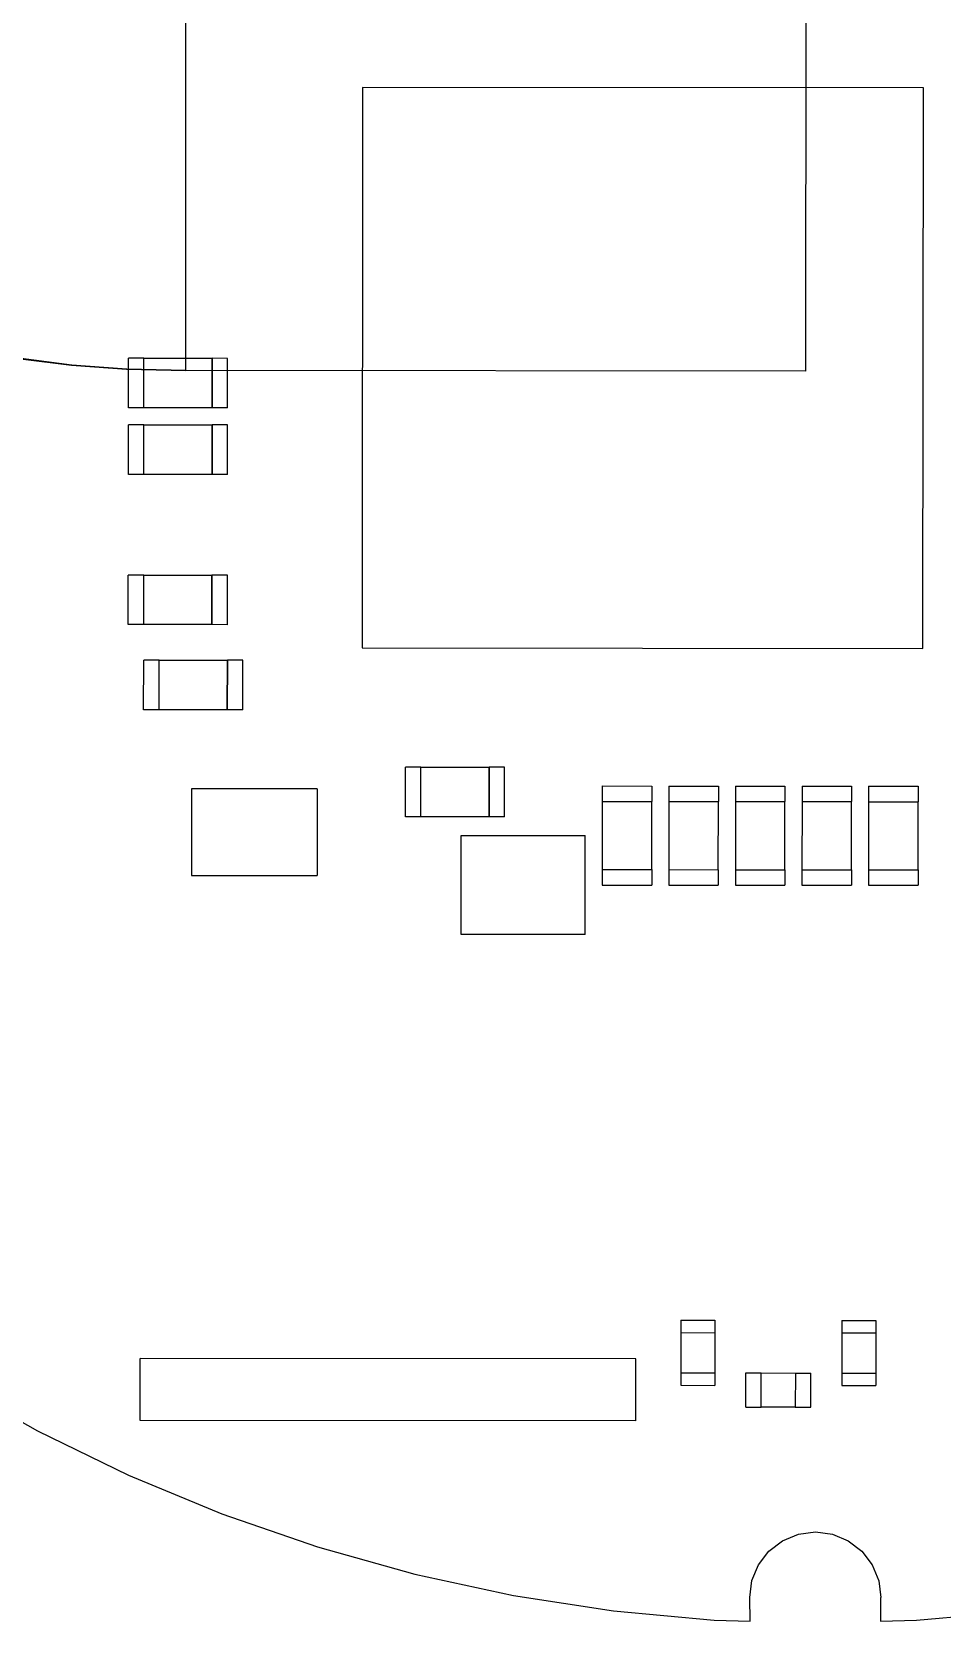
# Model space of a CAD drawing. Extents: x 21 to 75.1, y 333 to 387.
# Drawn here: x 35.34 to 50.03, y 333 to 358.66 of the extents above; entities that cross this region are included whole.
import ezdxf

# ---------------------------------------------------------------- set-up
doc = ezdxf.new("R2010")
doc.units = 0
doc.layers.get('0').update_dxf_attribs({"linetype": 'CONTINUOUS'})

msp = doc.modelspace()

# ---------------------------------------------------------------- linework, layer by layer
at = {"color": 7, "linetype": 'CONTINUOUS'}
for p, q in [((37.825, 353.193), (37.836, 366.793)), ((47.836, 366.785), (47.825, 353.185)), ((40.68, 357.766), (40.673, 348.716)), ((49.73, 357.759), (40.68, 357.766)), ((49.723, 348.709), (49.73, 357.759)), ((36.901, 352.594), (36.902, 353.394)), ((37.152, 353.394), (36.902, 353.394)), ((37.151, 352.594), (37.152, 353.394)), ((37.151, 352.594), (37.152, 353.394)), ((37.152, 353.394), (38.252, 353.393)), ((38.251, 352.593), (38.252, 353.393)), ((38.252, 353.393), (38.251, 352.593)), ((38.502, 353.392), (38.252, 353.393)), ((38.501, 352.592), (38.502, 353.392)), ((47.825, 353.185), (37.825, 353.193)), ((37.151, 352.594), (36.901, 352.594)), ((38.251, 352.593), (37.151, 352.594)), ((38.501, 352.592), (38.251, 352.593)), ((36.9, 351.519), (36.901, 352.319)), ((37.151, 352.319), (36.901, 352.319)), ((37.15, 351.519), (37.151, 352.319)), ((37.15, 351.519), (37.151, 352.319)), ((37.151, 352.319), (38.251, 352.318)), ((38.25, 351.518), (38.251, 352.318)), ((38.251, 352.318), (38.25, 351.518)), ((38.501, 352.317), (38.251, 352.318)), ((38.5, 351.517), (38.501, 352.317)), ((37.15, 351.519), (36.9, 351.519)), ((38.25, 351.518), (37.15, 351.519)), ((38.5, 351.517), (38.25, 351.518)), ((36.898, 349.094), (36.899, 349.894)), ((37.149, 349.894), (36.899, 349.894)), ((37.148, 349.094), (37.149, 349.894)), ((37.148, 349.094), (37.149, 349.894)), ((37.149, 349.894), (38.249, 349.893)), ((38.248, 349.093), (38.249, 349.893)), ((38.249, 349.893), (38.248, 349.093)), ((38.499, 349.892), (38.249, 349.893)), ((38.498, 349.092), (38.499, 349.892)), ((37.148, 349.094), (36.898, 349.094)), ((38.248, 349.093), (37.148, 349.094)), ((38.498, 349.092), (38.248, 349.093)), ((37.147, 347.719), (37.148, 348.519)), ((37.398, 348.518), (37.148, 348.519)), ((37.397, 347.718), (37.398, 348.518)), ((37.397, 347.718), (37.398, 348.518)), ((37.398, 348.518), (38.498, 348.518)), ((38.498, 348.518), (38.497, 347.718)), ((38.497, 347.717), (38.498, 348.517)), ((38.748, 348.517), (38.498, 348.517)), ((38.747, 347.717), (38.748, 348.517)), ((40.673, 348.716), (49.723, 348.709)), ((37.397, 347.718), (37.147, 347.719)), ((38.497, 347.717), (37.397, 347.718)), ((38.747, 347.717), (38.497, 347.717)), ((41.371, 345.99), (41.371, 346.79)), ((41.621, 346.79), (41.371, 346.79)), ((41.621, 345.99), (41.621, 346.79)), ((41.621, 345.99), (41.621, 346.79)), ((41.621, 346.79), (42.722, 346.789)), ((42.721, 345.989), (42.722, 346.789)), ((42.722, 346.789), (42.721, 345.989)), ((42.972, 346.789), (42.722, 346.789)), ((42.971, 345.989), (42.972, 346.789)), ((37.921, 346.443), (37.92, 345.043)), ((39.946, 346.441), (37.921, 346.443)), ((39.946, 346.441), (39.945, 345.041)), ((44.546, 346.488), (44.546, 346.238)), ((44.546, 346.488), (45.346, 346.487)), ((45.346, 346.487), (45.346, 346.237)), ((45.621, 346.487), (45.621, 346.237)), ((45.621, 346.487), (46.421, 346.486)), ((46.421, 346.486), (46.421, 346.236)), ((46.696, 346.486), (46.696, 346.236)), ((46.696, 346.486), (47.496, 346.485)), ((47.496, 346.485), (47.496, 346.235)), ((47.771, 346.485), (47.771, 346.235)), ((47.771, 346.485), (48.571, 346.485)), ((48.571, 346.485), (48.571, 346.235)), ((48.846, 346.484), (48.846, 346.234)), ((48.846, 346.484), (49.646, 346.484)), ((49.646, 346.484), (49.646, 346.234)), ((44.546, 346.238), (44.545, 345.138)), ((44.546, 346.238), (45.346, 346.237)), ((45.345, 345.137), (45.346, 346.237)), ((45.621, 346.237), (45.62, 345.137)), ((45.621, 346.237), (46.421, 346.236)), ((46.42, 345.136), (46.421, 346.236)), ((46.696, 346.236), (46.695, 345.136)), ((46.696, 346.236), (47.496, 346.235)), ((47.495, 345.135), (47.496, 346.235)), ((47.771, 346.235), (47.77, 345.135)), ((47.771, 346.235), (48.571, 346.235)), ((48.57, 345.135), (48.571, 346.235)), ((48.846, 346.234), (48.845, 345.134)), ((48.846, 346.234), (49.646, 346.234)), ((49.645, 345.134), (49.646, 346.234)), ((41.621, 345.99), (41.371, 345.99)), ((42.721, 345.989), (41.621, 345.99)), ((42.971, 345.989), (42.721, 345.989)), ((42.269, 344.089), (42.271, 345.689)), ((42.271, 345.689), (44.271, 345.688)), ((44.269, 344.088), (44.271, 345.688)), ((44.545, 345.138), (44.545, 344.888)), ((44.545, 345.138), (45.345, 345.137)), ((45.345, 345.137), (45.345, 344.887)), ((45.62, 345.137), (45.62, 344.887)), ((45.62, 345.137), (46.42, 345.136)), ((46.42, 345.136), (46.42, 344.886)), ((46.695, 345.136), (46.695, 344.886)), ((46.695, 345.136), (47.495, 345.135)), ((47.495, 345.135), (47.495, 344.885)), ((47.77, 345.135), (47.77, 344.885)), ((47.77, 345.135), (48.57, 345.134)), ((48.57, 345.134), (48.57, 344.884)), ((48.845, 345.134), (48.845, 344.884)), ((48.845, 345.134), (49.645, 345.134)), ((49.645, 345.134), (49.645, 344.884)), ((37.92, 345.043), (39.945, 345.041)), ((44.545, 344.888), (45.345, 344.887)), ((45.62, 344.887), (46.42, 344.886)), ((46.695, 344.886), (47.495, 344.885)), ((47.77, 344.885), (48.57, 344.884)), ((48.845, 344.884), (49.645, 344.884)), ((44.269, 344.088), (42.269, 344.089)), ((45.814, 337.862), (45.814, 337.662)), ((45.814, 337.862), (46.364, 337.861)), ((46.364, 337.861), (46.364, 337.661)), ((48.414, 337.86), (48.414, 337.66)), ((48.414, 337.86), (48.964, 337.859)), ((48.964, 337.859), (48.964, 337.659)), ((45.814, 337.662), (46.364, 337.661)), ((45.814, 337.662), (45.814, 337.012)), ((46.364, 337.661), (46.364, 337.011)), ((48.414, 337.66), (48.964, 337.659)), ((48.414, 337.66), (48.414, 337.01)), ((48.964, 337.659), (48.964, 337.009)), ((37.088, 336.244), (37.089, 337.244)), ((45.089, 337.237), (37.089, 337.244)), ((45.088, 336.237), (45.089, 337.237)), ((45.814, 337.012), (45.813, 336.812)), ((45.814, 337.012), (46.364, 337.011)), ((46.364, 337.011), (46.363, 336.811)), ((46.863, 336.461), (46.864, 337.011)), ((46.864, 337.011), (47.114, 337.011)), ((47.113, 336.461), (47.114, 337.011)), ((47.114, 337.011), (47.664, 337.01)), ((47.664, 337.01), (47.663, 336.46)), ((47.664, 337.01), (47.914, 337.01)), ((47.913, 336.46), (47.914, 337.01)), ((48.414, 337.01), (48.413, 336.81)), ((48.414, 337.01), (48.964, 337.009)), ((48.964, 337.009), (48.963, 336.809)), ((34.014, 336.879), (35.435, 336.077)), ((45.813, 336.812), (46.363, 336.811)), ((48.413, 336.81), (48.963, 336.809)), ((46.863, 336.461), (47.113, 336.461)), ((47.663, 336.46), (47.113, 336.461)), ((47.663, 336.46), (47.913, 336.46)), ((45.088, 336.237), (37.088, 336.244)), ((35.435, 336.077), (36.901, 335.361)), ((36.901, 335.361), (38.408, 334.736)), ((38.408, 334.736), (39.95, 334.202)), ((47.457, 334.302), (47.712, 334.408)), ((47.712, 334.408), (47.987, 334.444)), ((47.987, 334.444), (48.261, 334.408)), ((48.261, 334.408), (48.516, 334.302)), ((39.95, 334.202), (41.521, 333.763)), ((47.069, 333.915), (47.237, 334.134)), ((47.237, 334.134), (47.457, 334.302)), ((48.516, 334.302), (48.735, 334.133)), ((48.735, 334.133), (48.903, 333.914)), ((46.963, 333.66), (47.069, 333.915)), ((48.903, 333.914), (49.009, 333.658)), ((41.521, 333.763), (43.117, 333.419)), ((46.927, 333.386), (46.963, 333.66)), ((49.009, 333.658), (49.045, 333.384)), ((43.117, 333.419), (44.73, 333.172)), ((46.935, 333.006), (46.927, 333.386)), ((49.036, 333.384), (49.035, 333.003)), ((49.045, 333.384), (49.036, 333.384)), ((44.73, 333.172), (46.354, 333.023)), ((49.616, 333.021), (51.241, 333.167)), ((46.354, 333.023), (46.935, 333.005)), ((46.935, 333.005), (46.935, 333.006)), ((49.035, 333.003), (49.616, 333.021))]:
    msp.add_line(p, q, dxfattribs=at)
for points in [[(28.605, 358.91), (28.808, 358.104), (28.997, 357.579), (29.237, 357.06), (29.532, 356.551), (29.888, 356.059), (30.308, 355.587), (30.799, 355.143), (31.364, 354.731), (31.863, 354.433), (32.413, 354.162), (33.017, 353.918), (33.677, 353.705), (34.395, 353.526), (35.159, 353.384), (35.984, 353.28), (36.872, 353.216), (37.825, 353.193)], [(37.825, 353.193), (36.874, 353.216), (35.99, 353.283), (35.171, 353.391), (34.414, 353.537), (33.716, 353.719), (33.087, 353.93), (32.511, 354.171), (31.986, 354.438), (31.51, 354.731), (30.96, 355.143), (30.485, 355.587), (30.079, 356.059), (29.736, 356.551), (29.453, 357.06), (29.225, 357.579), (29.046, 358.104), (28.854, 358.924)]]:
    msp.add_lwpolyline(points, dxfattribs=at)

doc.saveas('drawing.dxf')
